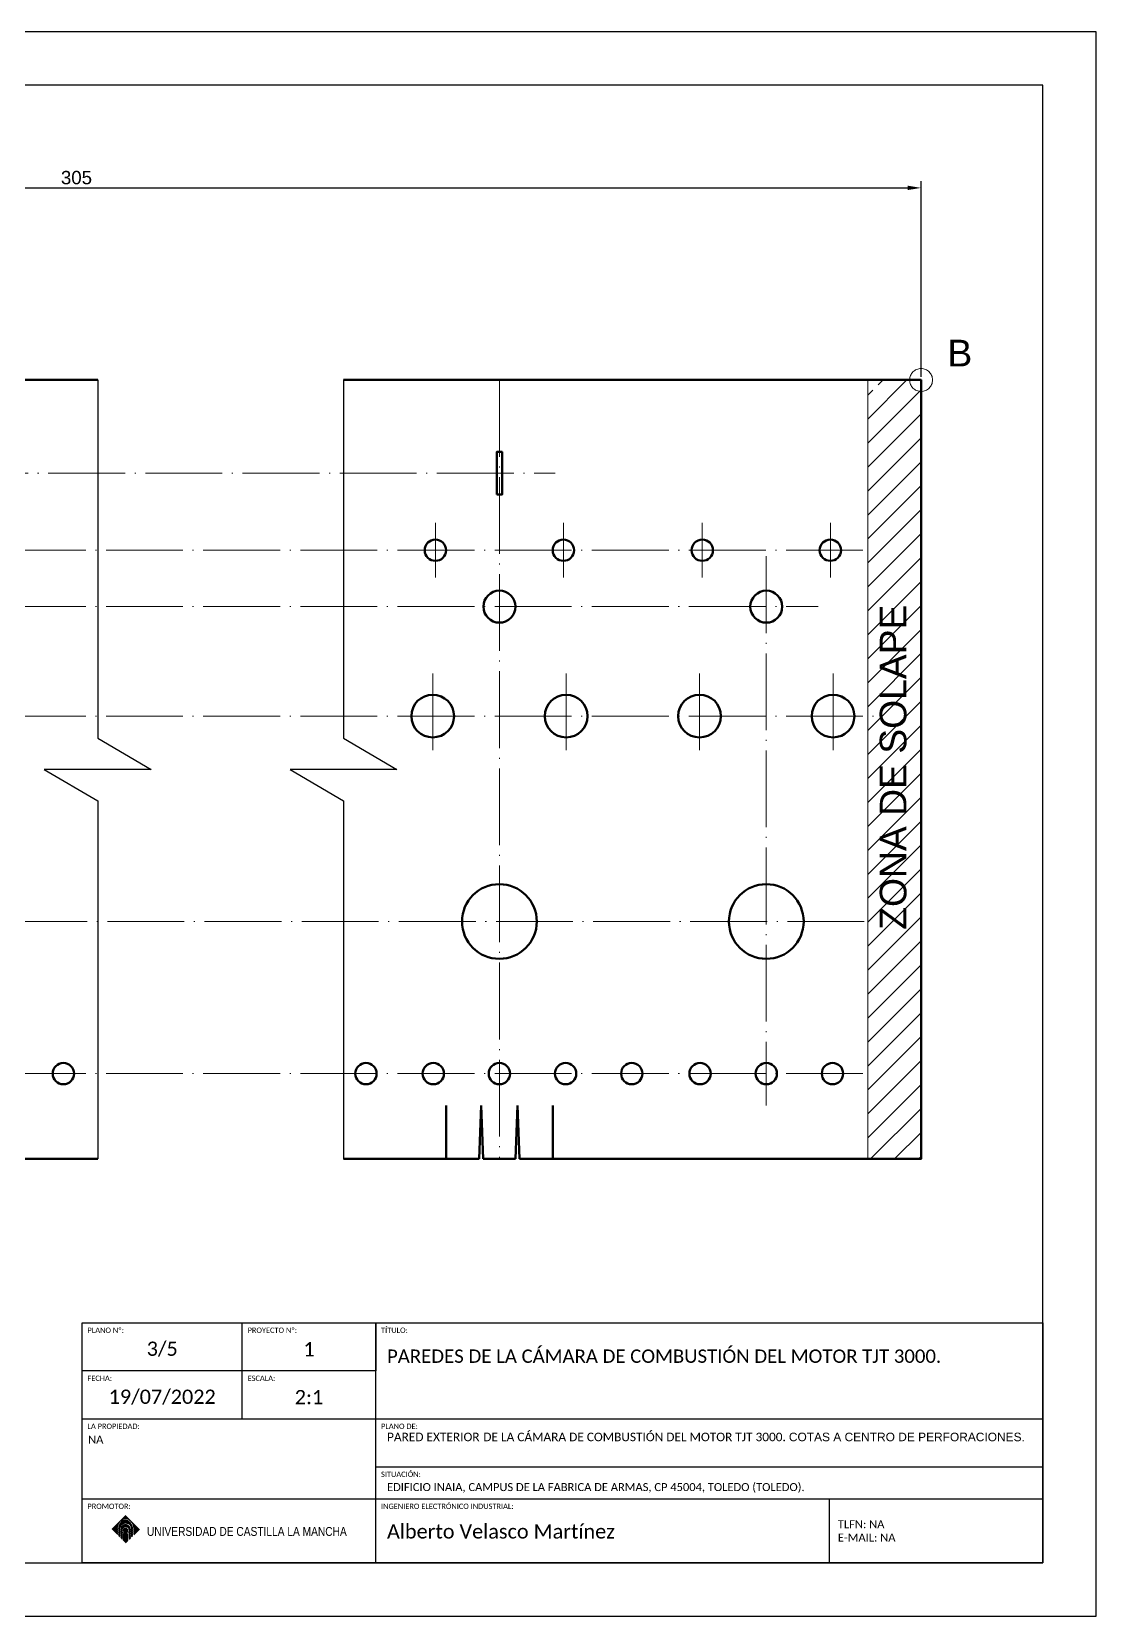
# Model space of a CAD drawing. Header units: millimetres. Extents: x -1265 to -28, y 5 to 1057.
# Drawn here: x -524.3 to -424.6, y 153.5 to 302 of the extents above; entities that cross this region are included whole.
import ezdxf

# ---------------------------------------------------------------- set-up
doc = ezdxf.new("R2010")
doc.units = ezdxf.units.MM
doc.linetypes.add('ACAD_ISO04W100', pattern=[30, 24, -3, 0, -3])
doc.layers.get('0').update_dxf_attribs({"lineweight": 60})
for name, color, linetype, lineweight in [('00_Leyenda', 250, 'Continuous', 15), ('Cotas', 8, 'Continuous', 20), ('Cotas 2', 8, 'ACAD_ISO04W100', 20)]:
    doc.layers.add(name, color=color, linetype=linetype, lineweight=lineweight)
for name, color, linetype in [('Cajetin', 7, 'Continuous'), ('Cajetin1', 7, 'Continuous'), ('Corte', 7, 'Continuous'), ('Hoja', 7, 'Continuous')]:
    doc.layers.add(name, color=color, linetype=linetype)
doc.layers.add('LOGO CLM', color=7, linetype='Continuous', true_color=0xffffff)
doc.styles.add('estilo3', font='gdt.shx')
doc.styles.get("Standard").update_dxf_attribs({"font": 'arial.ttf'})
doc.dimstyles.new('ISO-25', dxfattribs={"dimscale": 0.5, "dimtxt": 2.5, "dimasz": 2.5, "dimexe": 1.25, "dimexo": 0.625, "dimtad": 1, "dimtxsty": 'Standard', "dimcen": 2.5, "dimadec": 0, "dimazin": 0, "dimtfac": 1, "dimtmove": 0, "dimatfit": 3, "dimfxl": 1, "dimarcsym": 0})

# ---------------------------------------------------------------- blocks, each defined once
blk = doc.blocks.new('*D152')
at = {"layer": 'Cotas', "color": 0, "lineweight": -2, "transparency": 16777216}
for p, q in [((-599.28, 269.64), (-599.28, 287.96)), ((-598.03, 287.33), (-442.28, 287.33)), ((-441.03, 269.64), (-441.03, 287.96))]:
    blk.add_line(p, q, dxfattribs=at)
at = {"layer": 'Cotas', "color": 0, "transparency": 16777216}
for points in [[(-598.03, 287.54), (-598.03, 287.13), (-599.28, 287.33)], [(-442.28, 287.54), (-442.28, 287.13), (-441.03, 287.33)]]:
    blk.add_solid(points, dxfattribs=at)
at = {"layer": 'Defpoints', "color": 0, "transparency": 16777216}
for p in [(-441.03, 287.33), (-599.28, 269.33), (-441.03, 269.33)]:
    blk.add_point(p, dxfattribs=at)
at = {"layer": 'Cotas', "color": 0, "transparency": 16777216, "insert": (-520.15, 288.29), "char_height": 1.25, "attachment_point": 5}
blk.add_mtext('305', dxfattribs=at)

msp = doc.modelspace()

# ---------------------------------------------------------------- hatches: boundary and pattern name
at = {"layer": 'Cotas'}
h = msp.add_hatch(dxfattribs=at)
h.set_pattern_fill('ANSI31', color=256, scale=0.5)
h.paths.add_polyline_path([(-441.031, 269.332), (-444.958, 269.332, -0.4142136), (-446.031, 268.259), (-446.031, 196.332), (-441.031, 196.332)])
h.paths.add_polyline_path([(-440.995, 217.242), (-440.995, 248.963), (-446.147, 248.963), (-446.147, 217.242)], flags=9)

# ---------------------------------------------------------------- linework, layer by layer
for p, q in [((-482.231, 201.332), (-482.424, 196.332)), ((-482.231, 201.332), (-482.038, 196.332)), ((-478.831, 201.332), (-479.024, 196.332)), ((-478.831, 201.332), (-478.638, 196.332)), ((-485.531, 196.332), (-482.424, 196.332)), ((-482.038, 196.332), (-479.024, 196.332))]:
    msp.add_line(p, q)
for points in [[(-518.161, 269.332), (-599.275, 269.332), (-599.275, 196.332), (-588.775, 196.332)], [(-475.531, 196.332), (-441.031, 196.332), (-441.031, 269.332), (-495.142, 269.332)], [(-482.493, 196.332), (-485.531, 196.332), (-485.531, 201.332)], [(-475.531, 201.332), (-475.531, 196.332), (-478.638, 196.332)], [(-528.775, 196.332), (-518.161, 196.332)], [(-495.142, 196.332), (-485.531, 196.332)]]:
    msp.add_lwpolyline(points)
msp.add_lwpolyline([(-480.781, 258.587), (-480.281, 258.587), (-480.281, 262.587), (-480.781, 262.587)], close=True)
for centre, radius in [((-486.529, 253.377), 1), ((-474.533, 253.377), 1), ((-461.529, 253.377), 1), ((-449.533, 253.377), 1), ((-480.531, 248.087), 1.5), ((-455.531, 248.087), 1.5), ((-486.781, 237.833), 2), ((-474.281, 237.833), 2), ((-461.781, 237.833), 2), ((-449.281, 237.833), 2), ((-480.531, 218.582), 3.5), ((-455.531, 218.582), 3.5), ((-521.375, 204.332), 1), ((-493.031, 204.332), 1), ((-486.731, 204.332), 1), ((-480.531, 204.332), 1), ((-474.331, 204.332), 1), ((-468.131, 204.332), 1), ((-461.731, 204.332), 1), ((-455.531, 204.332), 1), ((-449.331, 204.332), 1)]:
    msp.add_circle(centre, radius)
at = {"layer": 'Cajetin'}
msp.add_line((-492.12, 176.469), (-492.12, 180.969), dxfattribs=at)
at = {"layer": 'Cajetin1'}
for p, q in [((-504.62, 171.969), (-504.62, 180.969)), ((-492.12, 176.469), (-519.62, 176.469)), ((-519.62, 171.969), (-429.62, 171.969)), ((-492.12, 167.469), (-429.62, 167.469)), ((-449.62, 158.469), (-449.62, 164.469))]:
    msp.add_line(p, q, dxfattribs=at)
for points in [[(-624.62, 158.469), (-429.62, 158.469), (-429.62, 296.969), (-624.62, 296.969)], [(-429.62, 180.969), (-429.62, 171.969), (-429.62, 158.469), (-519.62, 158.469), (-519.62, 180.969)]]:
    msp.add_lwpolyline(points, close=True, dxfattribs=at)
for points in [[(-492.12, 180.969), (-492.12, 176.469), (-519.62, 176.469)], [(-519.62, 164.469), (-492.12, 164.469), (-492.12, 176.469)], [(-492.12, 158.469), (-492.12, 164.469), (-429.62, 164.469)]]:
    msp.add_lwpolyline(points, dxfattribs=at)
at = {"layer": 'Corte'}
for points in [[(-518.161, 269.332), (-518.161, 235.767), (-513.161, 232.832), (-518.161, 232.832), (-523.161, 232.832), (-518.161, 229.896), (-518.161, 196.332)], [(-495.142, 269.332), (-495.142, 235.767), (-490.142, 232.832), (-495.142, 232.832), (-500.142, 232.832), (-495.142, 229.896), (-495.142, 196.332)]]:
    msp.add_lwpolyline(points, dxfattribs=at)
at = {"layer": 'Cotas'}
msp.add_lwpolyline([(-446.031, 196.332), (-441.031, 196.332), (-441.031, 269.332), (-446.031, 269.332)], close=True, dxfattribs=at)
at = {"layer": 'Cotas 2', "ltscale": 0.3}
for p, q in [((-480.531, 269.332), (-480.531, 196.332)), ((-586.49, 260.587), (-475.324, 260.587)), ((-486.529, 255.937), (-486.529, 250.818)), ((-474.533, 255.937), (-474.533, 250.818)), ((-461.529, 255.937), (-461.529, 250.818)), ((-449.533, 255.937), (-449.533, 250.818)), ((-599.275, 253.377), (-446.128, 253.377)), ((-455.531, 252.808), (-455.531, 201.326)), ((-599.275, 248.087), (-450.659, 248.087)), ((-486.781, 241.833), (-486.781, 233.833)), ((-474.281, 241.833), (-474.281, 233.833)), ((-461.781, 241.833), (-461.781, 233.833)), ((-449.281, 241.833), (-449.281, 233.833)), ((-599.275, 237.833), (-445.485, 237.833)), ((-446.351, 218.582), (-599.275, 218.582)), ((-599.275, 204.332), (-446.031, 204.332))]:
    msp.add_line(p, q, dxfattribs=at)
msp.add_circle((-441.031, 269.332), 1.073, dxfattribs=at)
at = {"layer": 'Hoja'}
msp.add_lwpolyline([(-634.62, 153.469), (-424.62, 153.469), (-424.62, 301.969), (-634.62, 301.969)], close=True, dxfattribs=at)
at = {"layer": 'LOGO CLM', "color": 234, "true_color": 0x971c47}
for p, q in [((-516.812, 161.626), (-515.524, 162.914)), ((-516.794, 161.607), (-516.05, 162.351)), ((-516.775, 161.588), (-516.169, 162.194)), ((-516.756, 161.569), (-516.214, 162.111)), ((-516.737, 161.55), (-516.243, 162.044)), ((-516.718, 161.531), (-516.264, 161.985)), ((-516.699, 161.512), (-516.279, 161.932)), ((-516.68, 161.493), (-516.291, 161.883)), ((-516.192, 161.716), (-516.039, 161.869)), ((-516.19, 161.756), (-515.992, 161.954)), ((-516.185, 161.799), (-515.477, 162.507)), ((-516.178, 161.843), (-515.506, 162.516)), ((-516.168, 161.891), (-515.535, 162.524)), ((-516.154, 161.943), (-515.584, 162.513)), ((-516.134, 162.001), (-515.642, 162.493)), ((-516.105, 162.069), (-515.71, 162.464)), ((-516.056, 162.155), (-515.796, 162.415)), ((-516.002, 162.398), (-515.505, 162.895)), ((-515.978, 161.665), (-515.556, 162.086)), ((-515.978, 161.627), (-515.519, 162.086)), ((-515.978, 161.589), (-515.484, 162.083)), ((-515.975, 161.706), (-515.598, 162.083)), ((-515.966, 161.753), (-515.644, 162.074)), ((-515.948, 161.808), (-515.7, 162.057)), ((-515.908, 161.886), (-515.778, 162.017)), ((-515.846, 162.517), (-515.486, 162.877)), ((-515.846, 162.1), (-515.449, 162.497)), ((-515.763, 162.562), (-515.467, 162.858)), ((-515.761, 162.147), (-515.422, 162.487)), ((-515.744, 161.785), (-515.451, 162.078)), ((-515.7, 162.17), (-515.395, 162.475)), ((-515.695, 162.592), (-515.448, 162.839)), ((-515.661, 161.831), (-515.421, 162.07)), ((-515.649, 162.183), (-515.369, 162.463)), ((-515.637, 162.612), (-515.429, 162.82)), ((-515.608, 161.845), (-515.392, 162.061)), ((-515.604, 162.19), (-515.344, 162.45)), ((-515.583, 162.628), (-515.41, 162.801)), ((-515.565, 161.851), (-515.365, 162.05)), ((-515.563, 162.193), (-515.32, 162.437)), ((-515.536, 162.637), (-515.391, 162.782)), ((-515.527, 161.851), (-515.339, 162.038)), ((-515.525, 162.194), (-515.296, 162.422)), ((-515.506, 162.63), (-515.373, 162.763)), ((-515.493, 161.847), (-515.315, 162.025)), ((-515.489, 162.192), (-515.273, 162.408)), ((-515.476, 162.621), (-515.354, 162.744)), ((-515.461, 161.84), (-515.292, 162.01)), ((-515.455, 162.187), (-515.251, 162.392)), ((-515.447, 162.612), (-515.335, 162.725)), ((-515.432, 161.831), (-515.27, 161.994)), ((-515.424, 162.181), (-515.229, 162.376)), ((-515.419, 162.603), (-515.316, 162.706)), ((-515.406, 161.82), (-515.249, 161.977)), ((-515.393, 162.174), (-515.207, 162.36)), ((-515.392, 162.592), (-515.297, 162.687)), ((-515.381, 161.807), (-515.23, 161.958)), ((-515.365, 162.581), (-515.278, 162.668)), ((-515.364, 162.165), (-515.187, 162.342)), ((-515.358, 161.793), (-515.211, 161.939)), ((-515.339, 162.569), (-515.259, 162.649)), ((-515.337, 162.155), (-515.167, 162.325)), ((-515.336, 161.776), (-515.194, 161.918)), ((-515.316, 161.758), (-515.178, 161.896)), ((-515.313, 162.557), (-515.24, 162.63)), ((-515.31, 162.143), (-515.147, 162.306)), ((-515.297, 161.739), (-515.164, 161.873)), ((-515.288, 162.544), (-515.221, 162.611)), ((-515.285, 162.131), (-515.128, 162.287)), ((-515.264, 162.53), (-515.202, 162.592)), ((-515.261, 162.117), (-515.11, 162.267)), ((-515.24, 162.516), (-515.183, 162.573)), ((-515.237, 162.102), (-515.092, 162.247)), ((-515.217, 162.502), (-515.164, 162.554)), ((-515.215, 162.087), (-515.075, 162.226)), ((-515.194, 162.486), (-515.145, 162.536)), ((-515.194, 162.07), (-515.059, 162.205)), ((-515.173, 162.053), (-515.043, 162.183)), ((-515.172, 162.47), (-515.126, 162.517)), ((-515.154, 162.034), (-515.028, 162.16)), ((-515.151, 162.454), (-515.107, 162.498)), ((-515.136, 162.015), (-515.013, 162.137)), ((-515.13, 162.437), (-515.088, 162.479)), ((-515.118, 161.994), (-514.999, 162.113)), ((-515.11, 162.42), (-515.069, 162.46)), ((-515.101, 161.973), (-514.986, 162.089)), ((-515.09, 162.402), (-515.05, 162.441)), ((-515.086, 161.951), (-514.973, 162.063)), ((-515.071, 161.927), (-514.961, 162.037)), ((-515.07, 162.383), (-515.032, 162.422)), ((-515.058, 161.903), (-514.95, 162.011)), ((-515.051, 162.364), (-515.013, 162.403)), ((-515.045, 161.878), (-514.94, 161.983)), ((-515.034, 161.851), (-514.93, 161.955)), ((-515.033, 162.344), (-514.994, 162.384)), ((-515.023, 161.824), (-514.921, 161.926)), ((-515.015, 162.324), (-514.975, 162.365)), ((-515.014, 161.795), (-514.913, 161.896)), ((-515.007, 161.764), (-514.906, 161.865)), ((-514.998, 162.304), (-514.956, 162.346)), ((-514.981, 162.283), (-514.937, 162.327)), ((-514.965, 162.261), (-514.918, 162.308)), ((-514.95, 162.239), (-514.899, 162.289)), ((-514.934, 162.216), (-514.88, 162.27)), ((-514.92, 162.192), (-514.861, 162.251)), ((-514.906, 162.169), (-514.842, 162.232)), ((-514.893, 162.144), (-514.823, 162.213)), ((-514.88, 162.119), (-514.804, 162.194)), ((-514.868, 162.093), (-514.785, 162.176)), ((-514.856, 162.067), (-514.766, 162.157)), ((-514.845, 162.04), (-514.747, 162.138)), ((-514.835, 162.012), (-514.728, 162.119)), ((-514.826, 161.984), (-514.709, 162.1)), ((-514.817, 161.954), (-514.69, 162.081)), ((-514.809, 161.924), (-514.672, 162.062)), ((-514.802, 161.893), (-514.653, 162.043)), ((-514.796, 161.862), (-514.634, 162.024)), ((-514.791, 161.829), (-514.615, 162.005)), ((-514.787, 161.795), (-514.596, 161.986)), ((-514.783, 161.76), (-514.577, 161.967)), ((-514.782, 161.724), (-514.558, 161.948)), ((-514.781, 161.687), (-514.539, 161.929)), ((-514.781, 161.649), (-514.52, 161.91)), ((-514.781, 161.611), (-514.501, 161.891)), ((-514.781, 161.573), (-514.482, 161.872)), ((-516.661, 161.475), (-516.299, 161.837)), ((-516.642, 161.456), (-516.305, 161.793)), ((-516.623, 161.437), (-516.308, 161.752)), ((-516.604, 161.418), (-516.31, 161.712)), ((-516.585, 161.399), (-516.31, 161.674)), ((-516.566, 161.38), (-516.31, 161.636)), ((-516.547, 161.361), (-516.31, 161.598)), ((-516.528, 161.342), (-516.31, 161.56)), ((-516.509, 161.323), (-516.31, 161.522)), ((-516.49, 161.304), (-516.31, 161.484)), ((-516.471, 161.285), (-516.31, 161.447)), ((-516.452, 161.266), (-516.31, 161.409)), ((-516.434, 161.247), (-516.31, 161.371)), ((-516.415, 161.228), (-516.31, 161.333)), ((-516.396, 161.209), (-516.31, 161.295)), ((-516.377, 161.19), (-516.31, 161.257)), ((-516.358, 161.171), (-516.31, 161.219)), ((-516.339, 161.152), (-516.31, 161.181)), ((-516.32, 161.134), (-516.31, 161.143)), ((-516.192, 161.678), (-516.061, 161.809)), ((-516.192, 161.64), (-516.074, 161.758)), ((-516.192, 161.602), (-516.082, 161.713)), ((-516.192, 161.564), (-516.085, 161.671)), ((-516.192, 161.527), (-516.085, 161.633)), ((-516.192, 161.489), (-516.085, 161.595)), ((-516.192, 161.451), (-516.085, 161.557)), ((-516.192, 161.413), (-516.085, 161.519)), ((-516.192, 161.375), (-516.085, 161.482)), ((-516.192, 161.337), (-516.085, 161.444)), ((-516.192, 161.299), (-516.085, 161.406)), ((-516.192, 161.261), (-516.085, 161.368)), ((-516.192, 161.223), (-516.085, 161.33)), ((-516.192, 161.186), (-516.085, 161.292)), ((-516.192, 161.148), (-516.085, 161.254)), ((-516.192, 161.11), (-516.085, 161.216)), ((-516.192, 161.072), (-516.085, 161.178)), ((-516.192, 161.034), (-516.085, 161.141)), ((-516.187, 161.001), (-516.085, 161.103)), ((-516.168, 160.982), (-516.085, 161.065)), ((-516.149, 160.963), (-516.085, 161.027)), ((-516.13, 160.944), (-516.085, 160.989)), ((-516.111, 160.925), (-516.085, 160.951)), ((-516.093, 160.906), (-516.085, 160.913)), ((-515.978, 161.551), (-515.809, 161.72)), ((-515.978, 161.513), (-515.855, 161.636)), ((-515.978, 161.475), (-515.87, 161.584)), ((-515.978, 161.437), (-515.875, 161.54)), ((-515.978, 161.399), (-515.875, 161.503)), ((-515.978, 161.361), (-515.871, 161.468)), ((-515.978, 161.323), (-515.865, 161.437)), ((-515.978, 161.286), (-515.856, 161.408)), ((-515.978, 161.248), (-515.845, 161.382)), ((-515.978, 161.21), (-515.832, 161.357)), ((-515.978, 161.172), (-515.817, 161.333)), ((-515.978, 161.134), (-515.801, 161.312)), ((-515.978, 161.096), (-515.871, 161.204)), ((-515.978, 161.058), (-515.876, 161.161)), ((-515.978, 161.02), (-515.876, 161.123)), ((-515.978, 160.982), (-515.876, 161.085)), ((-515.978, 160.945), (-515.876, 161.047)), ((-515.978, 160.907), (-515.876, 161.009)), ((-515.978, 160.869), (-515.876, 160.972)), ((-515.978, 160.831), (-515.876, 160.934)), ((-515.978, 160.793), (-515.876, 160.896)), ((-515.96, 160.774), (-515.876, 160.858)), ((-515.941, 160.755), (-515.876, 160.82)), ((-515.922, 160.736), (-515.876, 160.782)), ((-515.903, 160.717), (-515.876, 160.744)), ((-515.884, 160.698), (-515.876, 160.706)), ((-515.769, 161.156), (-515.334, 161.591)), ((-515.768, 161.536), (-515.56, 161.744)), ((-515.768, 161.119), (-515.326, 161.561)), ((-515.768, 161.081), (-515.323, 161.527)), ((-515.768, 161.043), (-515.325, 161.486)), ((-515.768, 161.005), (-515.341, 161.433)), ((-515.768, 160.967), (-515.39, 161.346)), ((-515.768, 160.929), (-515.39, 161.308)), ((-515.768, 160.892), (-515.39, 161.27)), ((-515.768, 160.854), (-515.39, 161.232)), ((-515.768, 160.816), (-515.362, 161.222)), ((-515.768, 160.778), (-515.34, 161.207)), ((-515.768, 160.74), (-515.326, 161.183)), ((-515.768, 160.702), (-515.323, 161.148)), ((-515.768, 160.664), (-515.323, 161.11)), ((-515.768, 160.626), (-515.323, 161.072)), ((-515.768, 160.588), (-515.323, 161.034)), ((-515.767, 161.499), (-515.523, 161.743)), ((-515.762, 161.467), (-515.491, 161.737)), ((-515.76, 161.582), (-515.606, 161.736)), ((-515.753, 160.566), (-515.323, 160.996)), ((-515.752, 161.438), (-515.462, 161.728)), ((-515.74, 161.413), (-515.437, 161.716)), ((-515.734, 160.547), (-515.323, 160.958)), ((-515.725, 161.389), (-515.414, 161.701)), ((-515.72, 161.659), (-515.684, 161.696)), ((-515.715, 160.528), (-515.323, 160.92)), ((-515.708, 161.369), (-515.393, 161.684)), ((-515.701, 161.338), (-515.375, 161.664)), ((-515.701, 161.3), (-515.358, 161.643)), ((-515.701, 161.262), (-515.345, 161.618)), ((-515.696, 160.509), (-515.323, 160.883)), ((-515.677, 160.49), (-515.323, 160.845)), ((-515.658, 160.472), (-515.323, 160.807)), ((-515.639, 160.453), (-515.323, 160.769)), ((-515.62, 160.434), (-515.323, 160.731)), ((-515.601, 160.415), (-515.323, 160.693)), ((-515.582, 160.396), (-515.323, 160.655)), ((-515.563, 160.377), (-515.323, 160.617)), ((-515.544, 160.358), (-515.323, 160.579)), ((-515.282, 161.3), (-515.102, 161.48)), ((-515.281, 161.718), (-515.15, 161.849)), ((-515.265, 161.696), (-515.138, 161.823)), ((-515.262, 161.282), (-515.102, 161.442)), ((-515.255, 161.365), (-515.102, 161.518)), ((-515.252, 161.671), (-515.127, 161.796)), ((-515.245, 161.261), (-515.102, 161.404)), ((-515.24, 161.645), (-515.118, 161.767)), ((-515.231, 161.237), (-515.102, 161.367)), ((-515.23, 161.617), (-515.111, 161.737)), ((-515.229, 161.429), (-515.102, 161.556)), ((-515.222, 161.587), (-515.105, 161.704)), ((-515.221, 161.21), (-515.102, 161.329)), ((-515.218, 161.477), (-515.102, 161.594)), ((-515.217, 161.554), (-515.102, 161.669)), ((-515.215, 161.518), (-515.102, 161.632)), ((-515.215, 161.177), (-515.102, 161.291)), ((-515.215, 161.139), (-515.102, 161.253)), ((-515.215, 161.101), (-515.102, 161.215)), ((-515.215, 161.063), (-515.102, 161.177)), ((-515.215, 161.025), (-515.102, 161.139)), ((-515.215, 160.987), (-515.102, 161.101)), ((-515.215, 160.95), (-515.102, 161.063)), ((-515.215, 160.912), (-515.102, 161.025)), ((-515.215, 160.874), (-515.102, 160.988)), ((-515.215, 160.836), (-515.102, 160.95)), ((-515.215, 160.798), (-515.102, 160.912)), ((-515.215, 160.76), (-515.102, 160.874)), ((-515.215, 160.722), (-515.102, 160.836)), ((-515.194, 160.705), (-515.102, 160.798)), ((-515.001, 161.732), (-514.9, 161.833)), ((-514.997, 161.699), (-514.895, 161.8)), ((-514.995, 161.663), (-514.892, 161.766)), ((-514.994, 161.625), (-514.889, 161.731)), ((-514.994, 161.587), (-514.888, 161.694)), ((-514.994, 161.549), (-514.888, 161.656)), ((-514.994, 161.512), (-514.888, 161.618)), ((-514.994, 161.474), (-514.888, 161.58)), ((-514.994, 161.436), (-514.888, 161.542)), ((-514.994, 161.398), (-514.888, 161.504)), ((-514.994, 161.36), (-514.888, 161.466)), ((-514.994, 161.322), (-514.888, 161.428)), ((-514.994, 161.284), (-514.888, 161.39)), ((-514.994, 161.246), (-514.888, 161.352)), ((-514.994, 161.208), (-514.888, 161.315)), ((-514.994, 161.171), (-514.888, 161.277)), ((-514.994, 161.133), (-514.888, 161.239)), ((-514.994, 161.095), (-514.888, 161.201)), ((-514.994, 161.057), (-514.888, 161.163)), ((-514.994, 161.019), (-514.888, 161.125)), ((-514.994, 160.981), (-514.888, 161.087)), ((-514.994, 160.943), (-514.888, 161.049)), ((-514.994, 160.905), (-514.888, 161.011)), ((-514.781, 161.535), (-514.463, 161.853)), ((-514.781, 161.498), (-514.444, 161.835)), ((-514.781, 161.46), (-514.425, 161.816)), ((-514.781, 161.422), (-514.406, 161.797)), ((-514.781, 161.384), (-514.387, 161.778)), ((-514.781, 161.346), (-514.368, 161.759)), ((-514.781, 161.308), (-514.349, 161.74)), ((-514.781, 161.27), (-514.331, 161.721)), ((-514.781, 161.232), (-514.312, 161.702)), ((-514.781, 161.194), (-514.293, 161.683)), ((-514.781, 161.157), (-514.274, 161.664)), ((-514.781, 161.119), (-514.255, 161.645))]:
    msp.add_line(p, q, dxfattribs=at)

# ---------------------------------------------------------------- texts
at = {"layer": '00_Leyenda', "linetype": 'ByBlock', "lineweight": 0}
for s, width, heights, insert, char_height, attachment_point in [('\\pxi1,ql;{\\fCalibri Light|b0|i0|c0|p34;PLANO Nº:}', 42.18868, [5.076], (-519.62, 180.529), 0.5, 1), ('\\pxi1,ql;{\\fCalibri Light|b0|i0|c0|p34;PROYECTO Nº:}', 42.18868, [5.076], (-504.62, 180.529), 0.5, 1), ('\\pxi1,ql;{\\fCalibri Light|b0|i0|c0|p34;TÍTULO:}', 42.18868, [5.076], (-492.12, 180.529), 0.5, 1), ('{\\fCalibri Light|b0|i0|c0|p34;3/5}', 15, [2.547], (-512.12, 178.502), 1.33333, 5), ('\\pxqc;{\\fCalibri Light|b0|i0|c0|p34;1}', 12.5, [2.547], (-504.62, 179.17), 1.33333, 1), ('{\\fCalibri Light|b0|i0|c0|p34;PAREDES DE LA CÁMARA DE COMBUSTIÓN DEL MOTOR TJT 3000.}', 62.5, [6.504], (-491.059, 178.473), 1.25, 1), ('\\pxi1,ql;{\\fCalibri Light|b0|i0|c0|p34;FECHA:}', 42.18868, [5.076], (-519.62, 176.029), 0.5, 1), ('\\pxi1,ql;{\\fCalibri Light|b0|i0|c0|p34;ESCALA:}', 42.18868, [5.076], (-504.62, 176.029), 0.5, 1), ('{\\fCalibri Light|b0|i0|c0|p34;19/07/2022}', 15, [2.547], (-512.12, 174.002), 1.33333, 5), ('\\pxqc;{\\fCalibri Light|b0|i0|c0|p34;2:1}', 12.5, [2.547], (-504.62, 174.678), 1.33333, 1), ('\\pxi1,ql;{\\fCalibri Light|b0|i0|c0|p34;LA PROPIEDAD:}', 42.18868, [5.076], (-519.62, 171.529), 0.5, 1), ('\\pxi1,ql;{\\fCalibri Light|b0|i0|c0|p34;PLANO DE:}', 42.18868, [5.076], (-492.12, 171.529), 0.5, 1), ('{\\fCalibri Light|b0|i0|c0|p34;\\H0.8x;PARED EXTERIOR\\H1.25x; \\H0.8x;DE LA CÁMARA DE COMBUSTIÓN DEL MOTOR TJT 3000. \\fArial|b0|i0|c0|p34;COTAS A CENTRO DE PERFORACIONES.}', 62.2756, [3.679], (-491.059, 170.677), 1, 1), ('{\\fCalibri Light|b0|i0|c0|p34;NA}', 26.59706, [6.086], (-519.061, 170.411), 0.75, 1), ('\\pxi1,ql;{\\fCalibri Light|b0|i0|c0|p34;SITUACIÓN:}', 42.18868, [5.076], (-492.12, 167.029), 0.5, 1), ('{\\fCalibri Light|b0|i0|c0|p34;EDIFICIO INAIA, CAMPUS DE LA FABRICA DE ARMAS, CP 45004, TOLEDO (TOLEDO).}', 62.5, [6.504], (-491.059, 165.954), 0.75, 1), ('\\pxi1,ql;{\\fCalibri Light|b0|i0|c0|p34;PROMOTOR:}', 42.18868, [5.076], (-519.62, 164.029), 0.5, 1), ('\\pxi1,ql;{\\fCalibri Light|b0|i0|c0|p34;INGENIERO ELECTRÓNICO INDUSTRIAL:}', 42.18868, [5.076], (-492.12, 164.029), 0.5, 1), ('{\\fCalibri Light|b0|i0|c0|p34;Alberto Velasco Martínez}', 42.5, [5.699], (-491.059, 161.418), 1.33333, 4), ('\\pxql;{\\fCalibri Light|b0|i0|c0|p34;   TLFN: NA\\P   E-MAIL: NA}', 20, [6], (-449.62, 161.469), 0.75, 4)]:
    msp.add_mtext_dynamic_manual_height_columns(s, width=width, gutter_width=6.667, heights=heights, dxfattribs=dict(at, insert=insert, char_height=char_height, attachment_point=attachment_point))
at = {"layer": 'Cotas', "insert": (-444.905, 209.056), "char_height": 2.5, "attachment_point": 1, "rotation": 90}
msp.add_mtext_dynamic_manual_height_columns('\\pxqc;ZONA DE SOLAPE', width=47.97544, gutter_width=12.5, heights=[6.615], dxfattribs=at)
at = {"layer": 'Cotas 2', "ltscale": 0.3, "insert": (-438.568, 273.099), "char_height": 2.5, "attachment_point": 1}
msp.add_mtext_dynamic_manual_height_columns('B', width=6.74913, gutter_width=12.5, heights=[0], dxfattribs=at)
at = {"layer": 'LOGO CLM', "color": 234, "true_color": 0x971c47, "insert": (-513.549, 161.84), "char_height": 0.83333, "width": 20.69494, "attachment_point": 1, "style": 'estilo3'}
msp.add_mtext('{\\fArial Narrow|b0|i0|c0|p34;UNIVERSIDAD DE CASTILLA LA MANCHA}', dxfattribs=at)

# ---------------------------------------------------------------- dimensions: what is measured, and where the dimension line sits
at = {"layer": 'Cotas'}
dim = msp.add_linear_dim(base=(-441.031, 287.334), p1=(-599.275, 269.332), p2=(-441.031, 269.332), text='305', dimstyle='ISO-25', dxfattribs=at)
dim.commit()
dim.dimension.update_dxf_attribs({"geometry": '*D152', "text_midpoint": (-520.153, 288.285)})

doc.saveas('drawing.dxf')
